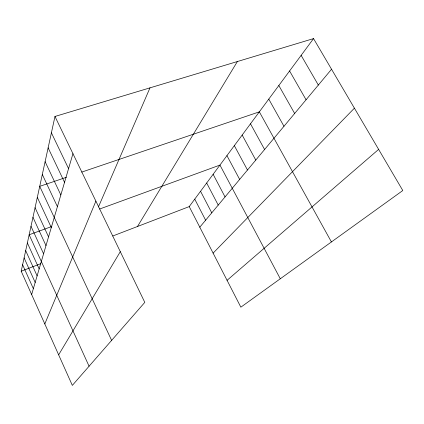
<?xml version="1.0" encoding="UTF-8"?>
<svg xmlns="http://www.w3.org/2000/svg" width="424" height="424" viewBox="0 0 424 424"><rect width="100%" height="100%" fill="white"/><g stroke="black" fill="none" stroke-linecap="round" stroke-linejoin="round"><path stroke-width="0.64" d="M54.972 116.462L144.796 302.376L72.334 385.4L21.2 271.217L54.972 116.462L313.543 38.6L402.8 190.535L240.853 307.177L189.221 206.599L313.543 38.6M31.641 294.537L72.949 153.673M44.812 323.941L95.882 201.146M98.437 206.97L149.99 87.853M58.645 354.83L120.299 251.676M137.498 226.49L237.376 61.533M199.794 227.195L331.541 69.239M213.108 253.133L354.411 108.168M227.068 280.322L378.627 149.391M21.2 271.217L40.815 263.675M112.805 235.988L189.221 206.599M51.823 226.485L29.155 234.763L89.077 366.219M99.614 209.027L219.945 165.084L280.296 278.769M66.367 177.306L39.724 186.348L111.618 340.387M81.731 172.096L259.34 111.846L331.425 241.945M301.13 55.369L318.344 85.065M289.587 70.967L306.075 99.773M278.822 85.516L294.648 113.478M268.763 99.11L283.969 126.278M250.494 123.797L264.597 149.502M242.173 135.039L255.783 160.071M234.334 145.633L247.483 170.019M226.935 155.629L239.655 179.41M213.129 174.296L225.049 196.922M206.674 183.014L218.228 205.099M200.552 191.282L211.762 212.848M194.743 199.137L205.629 220.204M51.405 132.813L68.566 168.619M48.124 147.833L64.543 182.341M45.103 161.677L60.839 194.971M42.31 174.476L57.415 206.642M37.312 197.383L51.299 227.508M35.065 207.681L48.553 236.873M32.966 217.295L45.988 245.618M31 226.305L43.587 253.801M27.369 242.947L39.156 268.911M25.689 250.648L37.111 275.892M24.104 257.898L35.181 282.469M22.61 264.746L33.364 288.675"/></g></svg>
